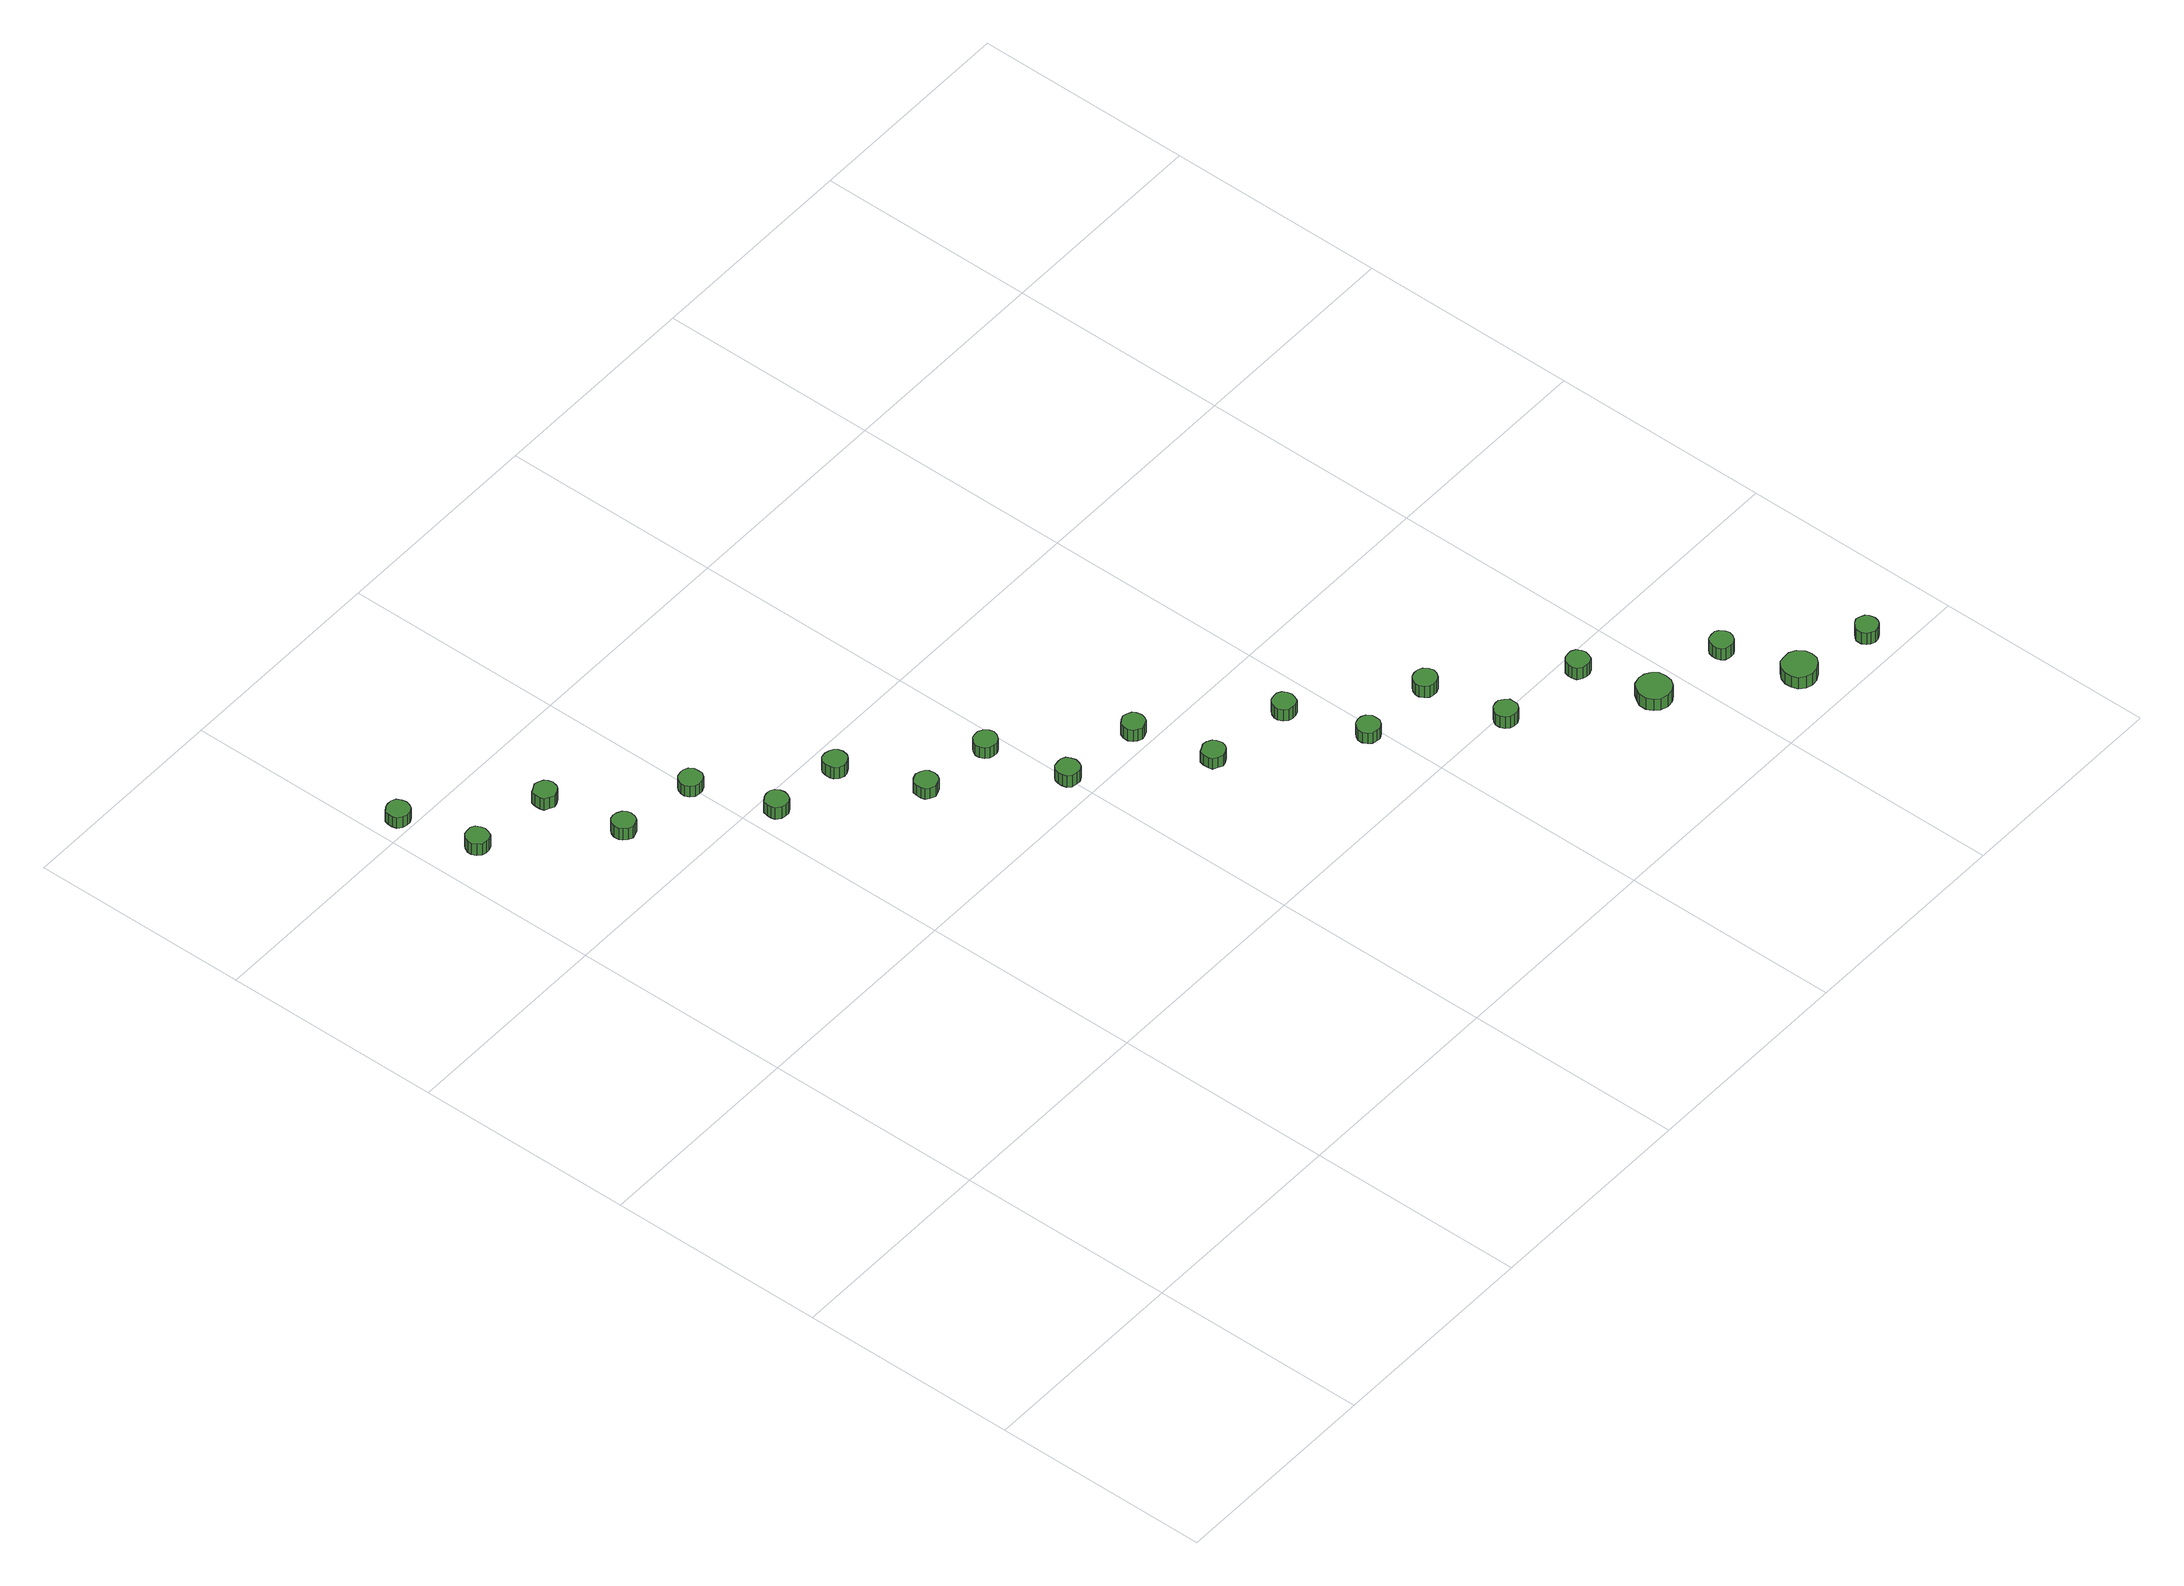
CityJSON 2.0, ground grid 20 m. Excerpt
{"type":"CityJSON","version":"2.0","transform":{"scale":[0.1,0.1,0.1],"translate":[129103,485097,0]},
"CityObjects":{
"tree1":{"type":"SolitaryVegetationObject","attributes":{"function":"something"},"geometry":[{"type":"MultiSurface","lod":"1","boundaries":[[[0,1,2,3,4,5,6,7,8,9,10,11,12,13,14]],[[15,16,17,18,19,20,21,22,23,24,25,26,27,28,29]],[[0,29,28,1]],[[1,28,27,2]],[[2,27,26,3]],[[3,26,25,4]],[[4,25,24,5]],[[5,24,23,6]],[[6,23,22,7]],[[7,22,21,8]],[[8,21,20,9]],[[9,20,19,10]],[[10,19,18,11]],[[11,18,17,12]],[[12,17,16,13]],[[13,16,15,14]],[[14,15,29,0]]]}]},
"tree2":{"type":"SolitaryVegetationObject","attributes":{"function":"something"},"geometry":[{"type":"MultiSurface","lod":"1","boundaries":[[[30,31,32,33,34,35,36,37,38,39,40,41,42,43,44]],[[45,46,47,48,49,50,51,52,53,54,55,56,57,58,59]],[[30,59,58,31]],[[31,58,57,32]],[[32,57,56,33]],[[33,56,55,34]],[[34,55,54,35]],[[35,54,53,36]],[[36,53,52,37]],[[37,52,51,38]],[[38,51,50,39]],[[39,50,49,40]],[[40,49,48,41]],[[41,48,47,42]],[[42,47,46,43]],[[43,46,45,44]],[[44,45,59,30]]]}]},
"tree3":{"type":"SolitaryVegetationObject","attributes":{"function":"something"},"geometry":[{"type":"MultiSurface","lod":"1","boundaries":[[[60,61,62,63,64,65,66,67,68,69,70,71,72,73,74]],[[75,76,77,78,79,80,81,82,83,84,85,86,87,88,89]],[[60,89,88,61]],[[61,88,87,62]],[[62,87,86,63]],[[63,86,85,64]],[[64,85,84,65]],[[65,84,83,66]],[[66,83,82,67]],[[67,82,81,68]],[[68,81,80,69]],[[69,80,79,70]],[[70,79,78,71]],[[71,78,77,72]],[[72,77,76,73]],[[73,76,75,74]],[[74,75,89,60]]]}]},
"tree4":{"type":"SolitaryVegetationObject","attributes":{"function":"something"},"geometry":[{"type":"MultiSurface","lod":"1","boundaries":[[[90,91,92,93,94,95,96,97,98,99,100,101,102,103,104]],[[105,106,107,108,109,110,111,112,113,114,115,116,117,118,119]],[[90,119,118,91]],[[91,118,117,92]],[[92,117,116,93]],[[93,116,115,94]],[[94,115,114,95]],[[95,114,113,96]],[[96,113,112,97]],[[97,112,111,98]],[[98,111,110,99]],[[99,110,109,100]],[[100,109,108,101]],[[101,108,107,102]],[[102,107,106,103]],[[103,106,105,104]],[[104,105,119,90]]]}]},
"tree5":{"type":"SolitaryVegetationObject","attributes":{"function":"something"},"geometry":[{"type":"MultiSurface","lod":"1","boundaries":[[[120,121,122,123,124,125,126,127,128,129,130,131,132,133,134]],[[135,136,137,138,139,140,141,142,143,144,145,146,147,148,149]],[[120,149,148,121]],[[121,148,147,122]],[[122,147,146,123]],[[123,146,145,124]],[[124,145,144,125]],[[125,144,143,126]],[[126,143,142,127]],[[127,142,141,128]],[[128,141,140,129]],[[129,140,139,130]],[[130,139,138,131]],[[131,138,137,132]],[[132,137,136,133]],[[133,136,135,134]],[[134,135,149,120]]]}]},
"tree6":{"type":"SolitaryVegetationObject","attributes":{"function":"something"},"geometry":[{"type":"MultiSurface","lod":"1","boundaries":[[[150,151,152,153,154,155,156,157,158,159,160,161,162,163,164]],[[165,166,167,168,169,170,171,172,173,174,175,176,177,178,179]],[[150,179,178,151]],[[151,178,177,152]],[[152,177,176,153]],[[153,176,175,154]],[[154,175,174,155]],[[155,174,173,156]],[[156,173,172,157]],[[157,172,171,158]],[[158,171,170,159]],[[159,170,169,160]],[[160,169,168,161]],[[161,168,167,162]],[[162,167,166,163]],[[163,166,165,164]],[[164,165,179,150]]]}]},
"tree7":{"type":"SolitaryVegetationObject","attributes":{"function":"something"},"geometry":[{"type":"MultiSurface","lod":"1","boundaries":[[[180,181,182,183,184,185,186,187,188,189,190,191,192,193,194]],[[195,196,197,198,199,200,201,202,203,204,205,206,207,208,209]],[[180,209,208,181]],[[181,208,207,182]],[[182,207,206,183]],[[183,206,205,184]],[[184,205,204,185]],[[185,204,203,186]],[[186,203,202,187]],[[187,202,201,188]],[[188,201,200,189]],[[189,200,199,190]],[[190,199,198,191]],[[191,198,197,192]],[[192,197,196,193]],[[193,196,195,194]],[[194,195,209,180]]]}]},
"tree8":{"type":"SolitaryVegetationObject","attributes":{"function":"something"},"geometry":[{"type":"MultiSurface","lod":"1","boundaries":[[[210,211,212,213,214,215,216,217,218,219,220,221,222,223,224]],[[225,226,227,228,229,230,231,232,233,234,235,236,237,238,239]],[[210,239,238,211]],[[211,238,237,212]],[[212,237,236,213]],[[213,236,235,214]],[[214,235,234,215]],[[215,234,233,216]],[[216,233,232,217]],[[217,232,231,218]],[[218,231,230,219]],[[219,230,229,220]],[[220,229,228,221]],[[221,228,227,222]],[[222,227,226,223]],[[223,226,225,224]],[[224,225,239,210]]]}]},
"tree9":{"type":"SolitaryVegetationObject","attributes":{"function":"something"},"geometry":[{"type":"MultiSurface","lod":"1","boundaries":[[[240,241,242,243,244,245,246,247,248,249,250,251,252,253,254]],[[255,256,257,258,259,260,261,262,263,264,265,266,267,268,269]],[[240,269,268,241]],[[241,268,267,242]],[[242,267,266,243]],[[243,266,265,244]],[[244,265,264,245]],[[245,264,263,246]],[[246,263,262,247]],[[247,262,261,248]],[[248,261,260,249]],[[249,260,259,250]],[[250,259,258,251]],[[251,258,257,252]],[[252,257,256,253]],[[253,256,255,254]],[[254,255,269,240]]]}]},
"tree10":{"type":"SolitaryVegetationObject","attributes":{"function":"something"},"geometry":[{"type":"MultiSurface","lod":"1","boundaries":[[[270,271,272,273,274,275,276,277,278,279,280,281,282,283,284]],[[285,286,287,288,289,290,291,292,293,294,295,296,297,298,299]],[[270,299,298,271]],[[271,298,297,272]],[[272,297,296,273]],[[273,296,295,274]],[[274,295,294,275]],[[275,294,293,276]],[[276,293,292,277]],[[277,292,291,278]],[[278,291,290,279]],[[279,290,289,280]],[[280,289,288,281]],[[281,288,287,282]],[[282,287,286,283]],[[283,286,285,284]],[[284,285,299,270]]]}]},
"tree11":{"type":"SolitaryVegetationObject","attributes":{"function":"something"},"geometry":[{"type":"MultiSurface","lod":"1","boundaries":[[[300,301,302,303,304,305,306,307,308,309,310,311,312,313,314]],[[315,316,317,318,319,320,321,322,323,324,325,326,327,328,329]],[[300,329,328,301]],[[301,328,327,302]],[[302,327,326,303]],[[303,326,325,304]],[[304,325,324,305]],[[305,324,323,306]],[[306,323,322,307]],[[307,322,321,308]],[[308,321,320,309]],[[309,320,319,310]],[[310,319,318,311]],[[311,318,317,312]],[[312,317,316,313]],[[313,316,315,314]],[[314,315,329,300]]]}]},
"tree12":{"type":"SolitaryVegetationObject","attributes":{"function":"something"},"geometry":[{"type":"MultiSurface","lod":"1","boundaries":[[[330,331,332,333,334,335,336,337,338,339,340,341,342,343,344]],[[345,346,347,348,349,350,351,352,353,354,355,356,357,358,359]],[[330,359,358,331]],[[331,358,357,332]],[[332,357,356,333]],[[333,356,355,334]],[[334,355,354,335]],[[335,354,353,336]],[[336,353,352,337]],[[337,352,351,338]],[[338,351,350,339]],[[339,350,349,340]],[[340,349,348,341]],[[341,348,347,342]],[[342,347,346,343]],[[343,346,345,344]],[[344,345,359,330]]]}]},
"tree13":{"type":"SolitaryVegetationObject","attributes":{"function":"something"},"geometry":[{"type":"MultiSurface","lod":"1","boundaries":[[[360,361,362,363,364,365,366,367,368,369,370,371,372,373,374]],[[375,376,377,378,379,380,381,382,383,384,385,386,387,388,389]],[[360,389,388,361]],[[361,388,387,362]],[[362,387,386,363]],[[363,386,385,364]],[[364,385,384,365]],[[365,384,383,366]],[[366,383,382,367]],[[367,382,381,368]],[[368,381,380,369]],[[369,380,379,370]],[[370,379,378,371]],[[371,378,377,372]],[[372,377,376,373]],[[373,376,375,374]],[[374,375,389,360]]]}]},
"tree14":{"type":"SolitaryVegetationObject","attributes":{"function":"something"},"geometry":[{"type":"MultiSurface","lod":"1","boundaries":[[[390,391,392,393,394,395,396,397,398,399,400,401,402,403,404]],[[405,406,407,408,409,410,411,412,413,414,415,416,417,418,419]],[[390,419,418,391]],[[391,418,417,392]],[[392,417,416,393]],[[393,416,415,394]],[[394,415,414,395]],[[395,414,413,396]],[[396,413,412,397]],[[397,412,411,398]],[[398,411,410,399]],[[399,410,409,400]],[[400,409,408,401]],[[401,408,407,402]],[[402,407,406,403]],[[403,406,405,404]],[[404,405,419,390]]]}]},
"tree15":{"type":"SolitaryVegetationObject","attributes":{"function":"something"},"geometry":[{"type":"MultiSurface","lod":"1","boundaries":[[[420,421,422,423,424,425,426,427,428,429,430,431,432,433,434]],[[435,436,437,438,439,440,441,442,443,444,445,446,447,448,449]],[[420,449,448,421]],[[421,448,447,422]],[[422,447,446,423]],[[423,446,445,424]],[[424,445,444,425]],[[425,444,443,426]],[[426,443,442,427]],[[427,442,441,428]],[[428,441,440,429]],[[429,440,439,430]],[[430,439,438,431]],[[431,438,437,432]],[[432,437,436,433]],[[433,436,435,434]],[[434,435,449,420]]]}]},
"tree16":{"type":"SolitaryVegetationObject","attributes":{"function":"something"},"geometry":[{"type":"MultiSurface","lod":"1","boundaries":[[[450,451,452,453,454,455,456,457,458,459,460,461,462,463,464]],[[465,466,467,468,469,470,471,472,473,474,475,476,477,478,479]],[[450,479,478,451]],[[451,478,477,452]],[[452,477,476,453]],[[453,476,475,454]],[[454,475,474,455]],[[455,474,473,456]],[[456,473,472,457]],[[457,472,471,458]],[[458,471,470,459]],[[459,470,469,460]],[[460,469,468,461]],[[461,468,467,462]],[[462,467,466,463]],[[463,466,465,464]],[[464,465,479,450]]]}]},
"tree17":{"type":"SolitaryVegetationObject","attributes":{"function":"something"},"geometry":[{"type":"MultiSurface","lod":"1","boundaries":[[[480,481,482,483,484,485,486,487,488,489,490,491,492,493,494]],[[495,496,497,498,499,500,501,502,503,504,505,506,507,508,509]],[[480,509,508,481]],[[481,508,507,482]],[[482,507,506,483]],[[483,506,505,484]],[[484,505,504,485]],[[485,504,503,486]],[[486,503,502,487]],[[487,502,501,488]],[[488,501,500,489]],[[489,500,499,490]],[[490,499,498,491]],[[491,498,497,492]],[[492,497,496,493]],[[493,496,495,494]],[[494,495,509,480]]]}]},
"tree18":{"type":"SolitaryVegetationObject","attributes":{"function":"something"},"geometry":[{"type":"MultiSurface","lod":"1","boundaries":[[[510,511,512,513,514,515,516,517,518,519,520,521,522,523,524]],[[525,526,527,528,529,530,531,532,533,534,535,536,537,538,539]],[[510,539,538,511]],[[511,538,537,512]],[[512,537,536,513]],[[513,536,535,514]],[[514,535,534,515]],[[515,534,533,516]],[[516,533,532,517]],[[517,532,531,518]],[[518,531,530,519]],[[519,530,529,520]],[[520,529,528,521]],[[521,528,527,522]],[[522,527,526,523]],[[523,526,525,524]],[[524,525,539,510]]]}]},
"tree19":{"type":"SolitaryVegetationObject","attributes":{"function":"something"},"geometry":[{"type":"MultiSurface","lod":"1","boundaries":[[[540,541,542,543,544,545,546,547,548,549,550,551,552,553,554]],[[555,556,557,558,559,560,561,562,563,564,565,566,567,568,569]],[[540,569,568,541]],[[541,568,567,542]],[[542,567,566,543]],[[543,566,565,544]],[[544,565,564,545]],[[545,564,563,546]],[[546,563,562,547]],[[547,562,561,548]],[[548,561,560,549]],[[549,560,559,550]],[[550,559,558,551]],[[551,558,557,552]],[[552,557,556,553]],[[553,556,555,554]],[[554,555,569,540]]]}]},
"tree20":{"type":"SolitaryVegetationObject","attributes":{"function":"something"},"geometry":[{"type":"MultiSurface","lod":"1","boundaries":[[[570,571,572,573,574,575,576,577,578,579,580,581,582,583,584]],[[585,586,587,588,589,590,591,592,593,594,595,596,597,598,599]],[[570,599,598,571]],[[571,598,597,572]],[[572,597,596,573]],[[573,596,595,574]],[[574,595,594,575]],[[575,594,593,576]],[[576,593,592,577]],[[577,592,591,578]],[[578,591,590,579]],[[579,590,589,580]],[[580,589,588,581]],[[581,588,587,582]],[[582,587,586,583]],[[583,586,585,584]],[[584,585,599,570]]]}]},
"tree21":{"type":"SolitaryVegetationObject","attributes":{"function":"something"},"geometry":[{"type":"MultiSurface","lod":"1","boundaries":[[[600,601,602,603,604,605,606,607,608,609,610,611,612,613,614]],[[615,616,617,618,619,620,621,622,623,624,625,626,627,628,629]],[[600,629,628,601]],[[601,628,627,602]],[[602,627,626,603]],[[603,626,625,604]],[[604,625,624,605]],[[605,624,623,606]],[[606,623,622,607]],[[607,622,621,608]],[[608,621,620,609]],[[609,620,619,610]],[[610,619,618,611]],[[611,618,617,612]],[[612,617,616,613]],[[613,616,615,614]],[[614,615,629,600]]]}]}
},
"vertices":[
[30,811,22],[29,815,22],[27,819,22],[23,821,22],[19,821,22],[15,820,22],[11,817,22],[10,813,22],[10,809,22],[11,805,22],[15,802,22],[19,801,22],[23,801,22],[27,803,22],[29,807,22],[29,807,10],[27,803,10],[23,801,10],[19,801,10],[15,802,10],[11,805,10],[10,809,10],[10,813,10],[11,817,10],[15,820,10],[19,821,10],[23,821,10],[27,819,10],[29,815,10],[30,811,10],
[50,745,18],[49,749,18],[47,753,18],[43,755,18],[39,755,18],[35,754,18],[32,751,18],[30,747,18],[30,743,18],[32,739,18],[35,736,18],[39,735,18],[43,735,18],[47,737,18],[49,741,18],[49,741,5],[47,737,5],[43,735,5],[39,735,5],[35,736,5],[32,739,5],[30,743,5],[30,747,5],[32,751,5],[35,754,5],[39,755,5],[43,755,5],[47,753,5],[49,749,5],[50,745,5],
[138,665,18],[137,669,18],[135,672,18],[131,674,18],[127,675,18],[123,674,18],[120,671,18],[118,667,18],[118,662,18],[120,659,18],[123,656,18],[127,654,18],[131,655,18],[135,657,18],[137,660,18],[137,660,5],[135,657,5],[131,655,5],[127,654,5],[123,656,5],[120,659,5],[118,662,5],[118,667,5],[120,671,5],[123,674,5],[127,675,5],[131,674,5],[135,672,5],[137,669,5],[138,665,5],
[121,733,23],[120,737,23],[118,740,23],[114,742,23],[110,743,23],[106,741,23],[102,739,23],[101,735,23],[101,730,23],[102,726,23],[106,724,23],[110,722,23],[114,723,23],[118,725,23],[120,728,23],[120,728,10],[118,725,10],[114,723,10],[110,722,10],[106,724,10],[102,726,10],[101,730,10],[101,735,10],[102,739,10],[106,741,10],[110,743,10],[114,742,10],[118,740,10],[120,737,10],[121,733,10],
[206,651,22],[206,655,22],[203,659,22],[199,661,22],[195,661,22],[191,660,22],[188,657,22],[186,653,22],[186,649,22],[188,645,22],[191,642,22],[195,641,22],[199,641,22],[203,643,22],[206,647,22],[206,647,10],[203,643,10],[199,641,10],[195,641,10],[191,642,10],[188,645,10],[186,649,10],[186,653,10],[188,657,10],[191,660,10],[195,661,10],[199,661,10],[203,659,10],[206,655,10],[206,651,10],
[234,584,19],[233,588,19],[231,592,19],[227,594,19],[223,594,19],[219,593,19],[215,590,19],[214,586,19],[214,582,19],[215,578,19],[219,575,19],[223,574,19],[227,574,19],[231,576,19],[233,580,19],[233,580,6],[231,576,6],[227,574,6],[223,574,6],[219,575,6],[215,578,6],[214,582,6],[214,586,6],[215,590,6],[219,593,6],[223,594,6],[227,594,6],[231,592,6],[233,588,6],[234,584,6],
[296,574,23],[295,578,23],[293,581,23],[289,583,23],[285,584,23],[280,583,23],[277,580,23],[276,576,23],[276,571,23],[277,568,23],[280,565,23],[285,563,23],[289,564,23],[293,566,23],[295,569,23],[295,569,10],[293,566,10],[289,564,10],[285,563,10],[280,565,10],[277,568,10],[276,571,10],[276,576,10],[277,580,10],[280,583,10],[285,584,10],[289,583,10],[293,581,10],[295,578,10],[296,574,10],
[327,504,19],[326,509,19],[324,512,19],[320,514,19],[316,515,19],[311,513,19],[308,511,19],[307,507,19],[307,502,19],[308,498,19],[311,496,19],[316,494,19],[320,495,19],[324,497,19],[326,500,19],[326,500,7],[324,497,7],[320,495,7],[316,494,7],[311,496,7],[308,498,7],[307,502,7],[307,507,7],[308,511,7],[311,513,7],[316,515,7],[320,514,7],[324,512,7],[326,509,7],[327,504,7],
[409,424,21],[408,428,21],[406,432,21],[402,434,21],[398,434,21],[393,433,21],[390,430,21],[389,426,21],[389,422,21],[390,418,21],[393,415,21],[398,414,21],[402,414,21],[406,416,21],[408,420,21],[408,420,8],[406,416,8],[402,414,8],[398,414,8],[393,415,8],[390,418,8],[389,422,8],[389,426,8],[390,430,8],[393,433,8],[398,434,8],[402,434,8],[406,432,8],[408,428,8],[409,424,8],
[390,494,23],[389,498,23],[386,502,23],[382,504,23],[378,504,23],[374,503,23],[371,500,23],[369,496,23],[369,492,23],[371,488,23],[374,485,23],[378,484,23],[382,484,23],[386,486,23],[389,490,23],[389,490,11],[386,486,11],[382,484,11],[378,484,11],[374,485,11],[371,488,11],[369,492,11],[369,496,11],[371,500,11],[374,503,11],[378,504,11],[382,504,11],[386,502,11],[389,498,11],[390,494,11],
[497,344,23],[496,349,23],[494,352,23],[490,354,23],[486,355,23],[482,353,23],[478,351,23],[477,347,23],[477,342,23],[478,338,23],[482,336,23],[486,334,23],[490,335,23],[494,337,23],[496,340,23],[496,340,11],[494,337,11],[490,335,11],[486,334,11],[482,336,11],[478,338,11],[477,342,11],[477,347,11],[478,351,11],[482,353,11],[486,355,11],[490,354,11],[494,352,11],[496,349,11],[497,344,11],
[478,412,26],[477,417,26],[475,420,26],[471,422,26],[467,423,26],[463,421,26],[460,419,26],[458,415,26],[458,410,26],[460,406,26],[463,404,26],[467,402,26],[471,403,26],[475,405,26],[477,408,26],[477,408,13],[475,405,13],[471,403,13],[467,402,13],[463,404,13],[460,406,13],[458,410,13],[458,415,13],[460,419,13],[463,421,13],[467,423,13],[471,422,13],[475,420,13],[477,417,13],[478,412,13],
[571,332,28],[570,336,28],[568,340,28],[564,342,28],[560,342,28],[556,341,28],[553,338,28],[551,334,28],[551,330,28],[553,326,28],[556,323,28],[560,322,28],[564,322,28],[568,324,28],[570,328,28],[570,328,15],[568,324,15],[564,322,15],[560,322,15],[556,323,15],[553,326,15],[551,330,15],[551,334,15],[553,338,15],[556,341,15],[560,342,15],[564,342,15],[568,340,15],[570,336,15],[571,332,15],
[595,264,26],[595,268,26],[592,272,26],[588,274,26],[584,274,26],[580,273,26],[577,270,26],[575,266,26],[575,262,26],[577,258,26],[580,255,26],[584,254,26],[588,254,26],[592,256,26],[595,260,26],[595,260,14],[592,256,14],[588,254,14],[584,254,14],[580,255,14],[577,258,14],[575,262,14],[575,266,14],[577,270,14],[580,273,14],[584,274,14],[588,274,14],[592,272,14],[595,268,14],[595,264,14],
[677,188,29],[677,192,29],[674,195,29],[670,198,29],[666,198,29],[662,197,29],[659,194,29],[657,190,29],[657,186,29],[659,182,29],[662,179,29],[666,178,29],[670,178,29],[674,180,29],[677,184,29],[677,184,16],[674,180,16],[670,178,16],[666,178,16],[662,179,16],[659,182,16],[657,186,16],[657,190,16],[659,194,16],[662,197,16],[666,198,16],[670,198,16],[674,195,16],[677,192,16],[677,188,16],
[662,259,31],[661,263,31],[658,267,31],[654,269,31],[650,269,31],[646,268,31],[643,265,31],[641,261,31],[641,257,31],[643,253,31],[646,250,31],[650,249,31],[654,249,31],[658,251,31],[661,255,31],[661,255,18],[658,251,18],[654,249,18],[650,249,18],[646,250,18],[643,253,18],[641,257,18],[641,261,18],[643,265,18],[646,268,18],[650,269,18],[654,269,18],[658,267,18],[661,263,18],[662,259,18],
[775,109,32],[774,116,32],[770,121,32],[765,124,32],[759,125,32],[752,123,32],[748,118,32],[745,113,32],[745,106,32],[748,100,32],[752,96,32],[759,94,32],[765,95,32],[770,98,32],[774,103,32],[774,103,19],[770,98,19],[765,95,19],[759,94,19],[752,96,19],[748,100,19],[745,106,19],[745,113,19],[748,118,19],[752,123,19],[759,125,19],[765,124,19],[770,121,19],[774,116,19],[775,109,19],
[753,175,34],[752,179,34],[750,183,34],[746,185,34],[742,185,34],[738,184,34],[734,181,34],[733,177,34],[733,173,34],[734,169,34],[738,166,34],[742,165,34],[746,165,34],[750,167,34],[752,171,34],[752,171,21],[750,167,21],[746,165,21],[742,165,21],[738,166,21],[734,169,21],[733,173,21],[733,177,21],[734,181,21],[738,184,21],[742,185,21],[746,185,21],[750,183,21],[752,179,21],[753,175,21],
[842,98,36],[841,102,36],[838,106,36],[835,108,36],[831,108,36],[826,107,36],[823,104,36],[822,100,36],[822,96,36],[823,92,36],[826,89,36],[831,88,36],[835,88,36],[838,90,36],[841,94,36],[841,94,23],[838,90,23],[835,88,23],[831,88,23],[826,89,23],[823,92,23],[822,96,23],[822,100,23],[823,104,23],[826,107,23],[831,108,23],[835,108,23],[838,106,23],[841,102,23],[842,98,23],
[867,33,34],[866,39,34],[862,45,34],[856,48,34],[850,48,34],[844,47,34],[839,42,34],[837,36,34],[837,30,34],[839,24,34],[844,20,34],[850,18,34],[856,19,34],[862,22,34],[866,27,34],[866,27,21],[862,22,21],[856,19,21],[850,18,21],[844,20,21],[839,24,21],[837,30,21],[837,36,21],[839,42,21],[844,47,21],[850,48,21],[856,48,21],[862,45,21],[866,39,21],[867,33,21],
[929,18,36],[928,23,36],[926,26,36],[922,28,36],[918,29,36],[914,27,36],[911,24,36],[909,21,36],[909,16,36],[911,12,36],[914,10,36],[918,8,36],[922,9,36],[926,11,36],[928,14,36],[928,14,23],[926,11,23],[922,9,23],[918,8,23],[914,10,23],[911,12,23],[909,16,23],[909,21,23],[911,24,23],[914,27,23],[918,29,23],[922,28,23],[926,26,23],[928,23,23],[929,18,23]
]}
